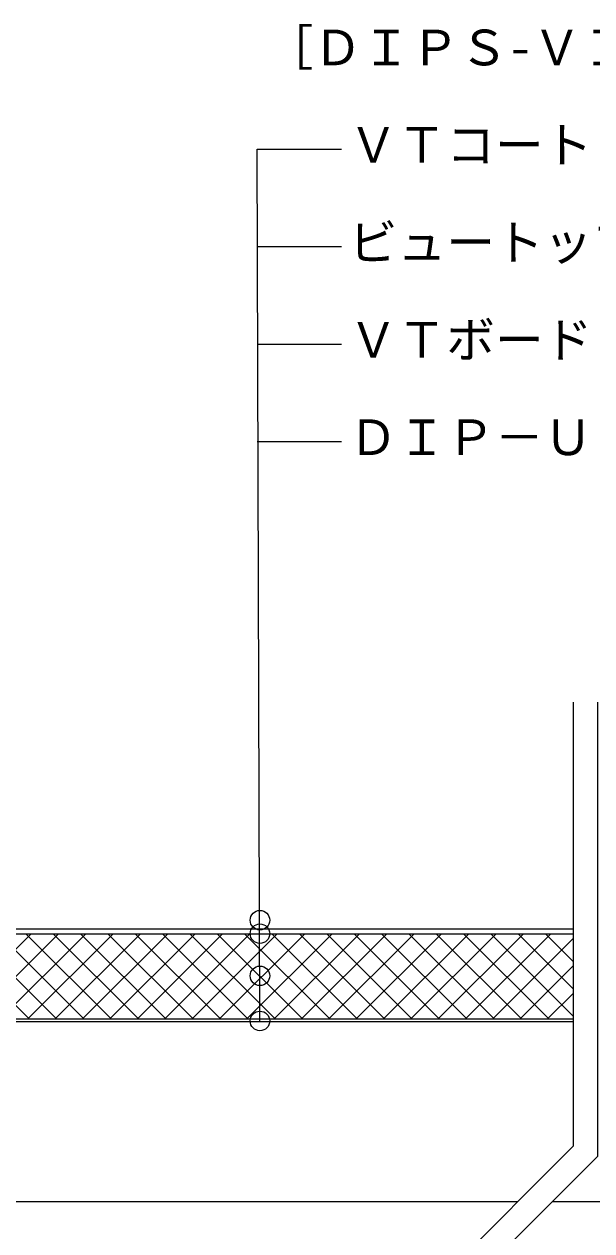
# Model space of a CAD drawing. Units: millimetres, scale not verified. Extents: x -1380 to 1380, y -955 to 955.
# Drawn here: x 104.4 to 337.4, y -192 to 303.4 of the extents above; entities that cross this region are included whole.
import ezdxf
from ezdxf.enums import TextEntityAlignment as Align

# ---------------------------------------------------------------- set-up
doc = ezdxf.new("R2010")
doc.units = ezdxf.units.MM
doc.header["$LTSCALE"] = 3
for name, color, linetype, lineweight in [('0-1_BOUSUI', 1, 'Continuous', 18), ('0-2_MOJI', 7, 'Continuous', 18), ('0-3_HATCH', 9, 'Continuous', 18), ('0-7_dekki', 3, 'Continuous', 18), ('0-8_dannnetu', 6, 'Continuous', 18), ('0-D_SUNPO', 7, 'Continuous', 18)]:
    doc.layers.add(name, color=color, linetype=linetype, lineweight=lineweight)
doc.styles.add('ＭＳ ゴシック', font='')
doc.styles.get('ＭＳ ゴシック').set_extended_font_data('MS Gothic')

msp = doc.modelspace()

# ---------------------------------------------------------------- linework, layer by layer
at = {"layer": '0-1_BOUSUI'}
for points in [[(-387.539, 162.002), (-299.548, 162.002), (-297.708, 161.24), (-296.945, 159.4), (-296.945, 144.684), (-298.045, 141.316), (-298.045, 83.976), (-296.045, 78.976), (-296.045, 18.205), (-298.045, 13.205), (-298.045, -12.964), (-294.672, -18.24), (-287.014, -61.672), (-285.844, -63.698), (-283.645, -64.498), (-239.611, -64.498), (-229.389, -67.998), (-59.223, -67.998), (-41.309, -63.198), (39.217, -63.198), (57.169, -67.998), (329.773, -67.998)], [(-387.195, 160.002), (-299.945, 160.002), (-299.238, 159.709), (-298.945, 159.002), (-298.945, 145.002), (-300.045, 141.634), (-300.045, 83.59), (-298.045, 78.59), (-298.045, 18.59), (-300.045, 13.59), (-300.045, -13.549), (-296.572, -18.981), (-288.922, -62.366), (-287.212, -65.328), (-283.998, -66.498), (-239.944, -66.498), (-229.722, -69.998), (-58.959, -69.998), (-41.045, -65.198), (38.955, -65.198), (56.906, -69.998), (329.773, -69.998)]]:
    msp.add_lwpolyline(points, dxfattribs=at)
at = {"layer": '0-2_MOJI'}
for p, q in [((201.196, -105.812), (200.092, 252.082)), ((200.092, 252.082), (234.668, 252.082)), ((200.092, 212.082), (234.668, 212.082)), ((200.092, 172.082), (234.668, 172.082)), ((200.092, 132.082), (234.668, 132.082))]:
    msp.add_line(p, q, dxfattribs=at)
for centre in [(201.196, -64.466), (201.196, -69.998), (201.196, -87.283), (201.196, -105.812)]:
    msp.add_circle(centre, 4, dxfattribs=at)
at = {"layer": '0-3_HATCH'}
for p, q in [((106.437, -104.998), (71.437, -69.998)), ((72.306, -104.998), (107.306, -69.998)), ((117.662, -104.998), (82.662, -69.998)), ((83.531, -104.998), (118.531, -69.998)), ((128.887, -104.998), (93.887, -69.998)), ((94.756, -104.998), (129.756, -69.998)), ((140.113, -104.998), (105.113, -69.998)), ((105.982, -104.998), (140.982, -69.998)), ((151.338, -104.998), (116.338, -69.998)), ((117.207, -104.998), (152.207, -69.998)), ((162.563, -104.998), (127.563, -69.998)), ((128.432, -104.998), (163.432, -69.998)), ((173.789, -104.998), (138.789, -69.998)), ((139.658, -104.998), (174.658, -69.998)), ((185.014, -104.998), (150.014, -69.998)), ((150.883, -104.998), (185.883, -69.998)), ((196.239, -104.998), (161.239, -69.998)), ((162.108, -104.998), (197.108, -69.998)), ((207.464, -104.998), (172.464, -69.998)), ((173.334, -104.998), (208.334, -69.998)), ((218.69, -104.998), (183.69, -69.998)), ((184.559, -104.998), (219.559, -69.998)), ((229.915, -104.998), (194.915, -69.998)), ((195.784, -104.998), (230.784, -69.998)), ((241.14, -104.998), (206.14, -69.998)), ((207.01, -104.998), (242.01, -69.998)), ((252.366, -104.998), (217.366, -69.998)), ((218.235, -104.998), (253.235, -69.998)), ((263.591, -104.998), (228.591, -69.998)), ((229.46, -104.998), (264.46, -69.998)), ((274.816, -104.998), (239.816, -69.998)), ((240.686, -104.998), (275.686, -69.998)), ((286.042, -104.998), (251.042, -69.998)), ((251.911, -104.998), (286.911, -69.998)), ((297.267, -104.998), (262.267, -69.998)), ((263.136, -104.998), (298.136, -69.998)), ((308.492, -104.998), (273.492, -69.998)), ((274.362, -104.998), (309.362, -69.998)), ((319.718, -104.998), (284.718, -69.998)), ((285.587, -104.998), (320.587, -69.998)), ((329.773, -103.827), (295.943, -69.998)), ((296.812, -104.998), (329.773, -72.038)), ((329.773, -92.602), (307.168, -69.998)), ((329.773, -81.377), (318.394, -69.998)), ((329.773, -70.151), (329.619, -69.998)), ((308.038, -104.998), (329.773, -83.263)), ((319.263, -104.998), (329.773, -94.488))]:
    msp.add_line(p, q, dxfattribs=at)
at = {"layer": '0-7_dekki'}
for p, q in [((-345.045, -105.998), (329.773, -105.998)), ((321.211, -179.998), (899.955, -179.998))]:
    msp.add_line(p, q, dxfattribs=at)
msp.add_lwpolyline([(-345.045, -104.998), (-345.045, -179.998), (307.069, -179.998)], dxfattribs=at)
at = {"layer": '0-8_dannnetu'}
for p, q in [((-300.045, -69.998), (329.773, -69.998)), ((-300.045, -69.998), (329.773, -69.998)), ((-255.045, -104.998), (329.773, -104.998)), ((-55.045, -104.998), (329.773, -104.998))]:
    msp.add_line(p, q, dxfattribs=at)
at = {"layer": '0-D_SUNPO'}
for points in [[(329.773, 24.994), (329.773, -157.294), (279.773, -207.294), (379.773, -207.294), (329.773, -257.294), (329.773, -522.199)], [(339.773, 24.994), (339.773, -161.436), (303.915, -197.294), (403.915, -197.294), (339.773, -261.436), (339.773, -522.199)]]:
    msp.add_lwpolyline(points, dxfattribs=at)

# ---------------------------------------------------------------- texts
at = {"layer": '0-2_MOJI', "style": 'ＭＳ ゴシック'}
for s, p in [('［ＤＩＰＳ-ＶＩＴ・ＵＵ構法］', (203.092, 282.082)), ('ＶＴコートＣ(オプション)', (237.668, 242.082)), ('ビュートップＭ２０', (237.668, 202.082)), ('ＶＴボード', (237.668, 162.082)), ('ＤＩＰ－Ｕ７５（ＵＡ－Ｒ）', (237.668, 122.082))]:
    msp.add_text(s, height=14.66, dxfattribs=at).set_placement(p, align=Align.BOTTOM_LEFT)

doc.saveas('drawing.dxf')
